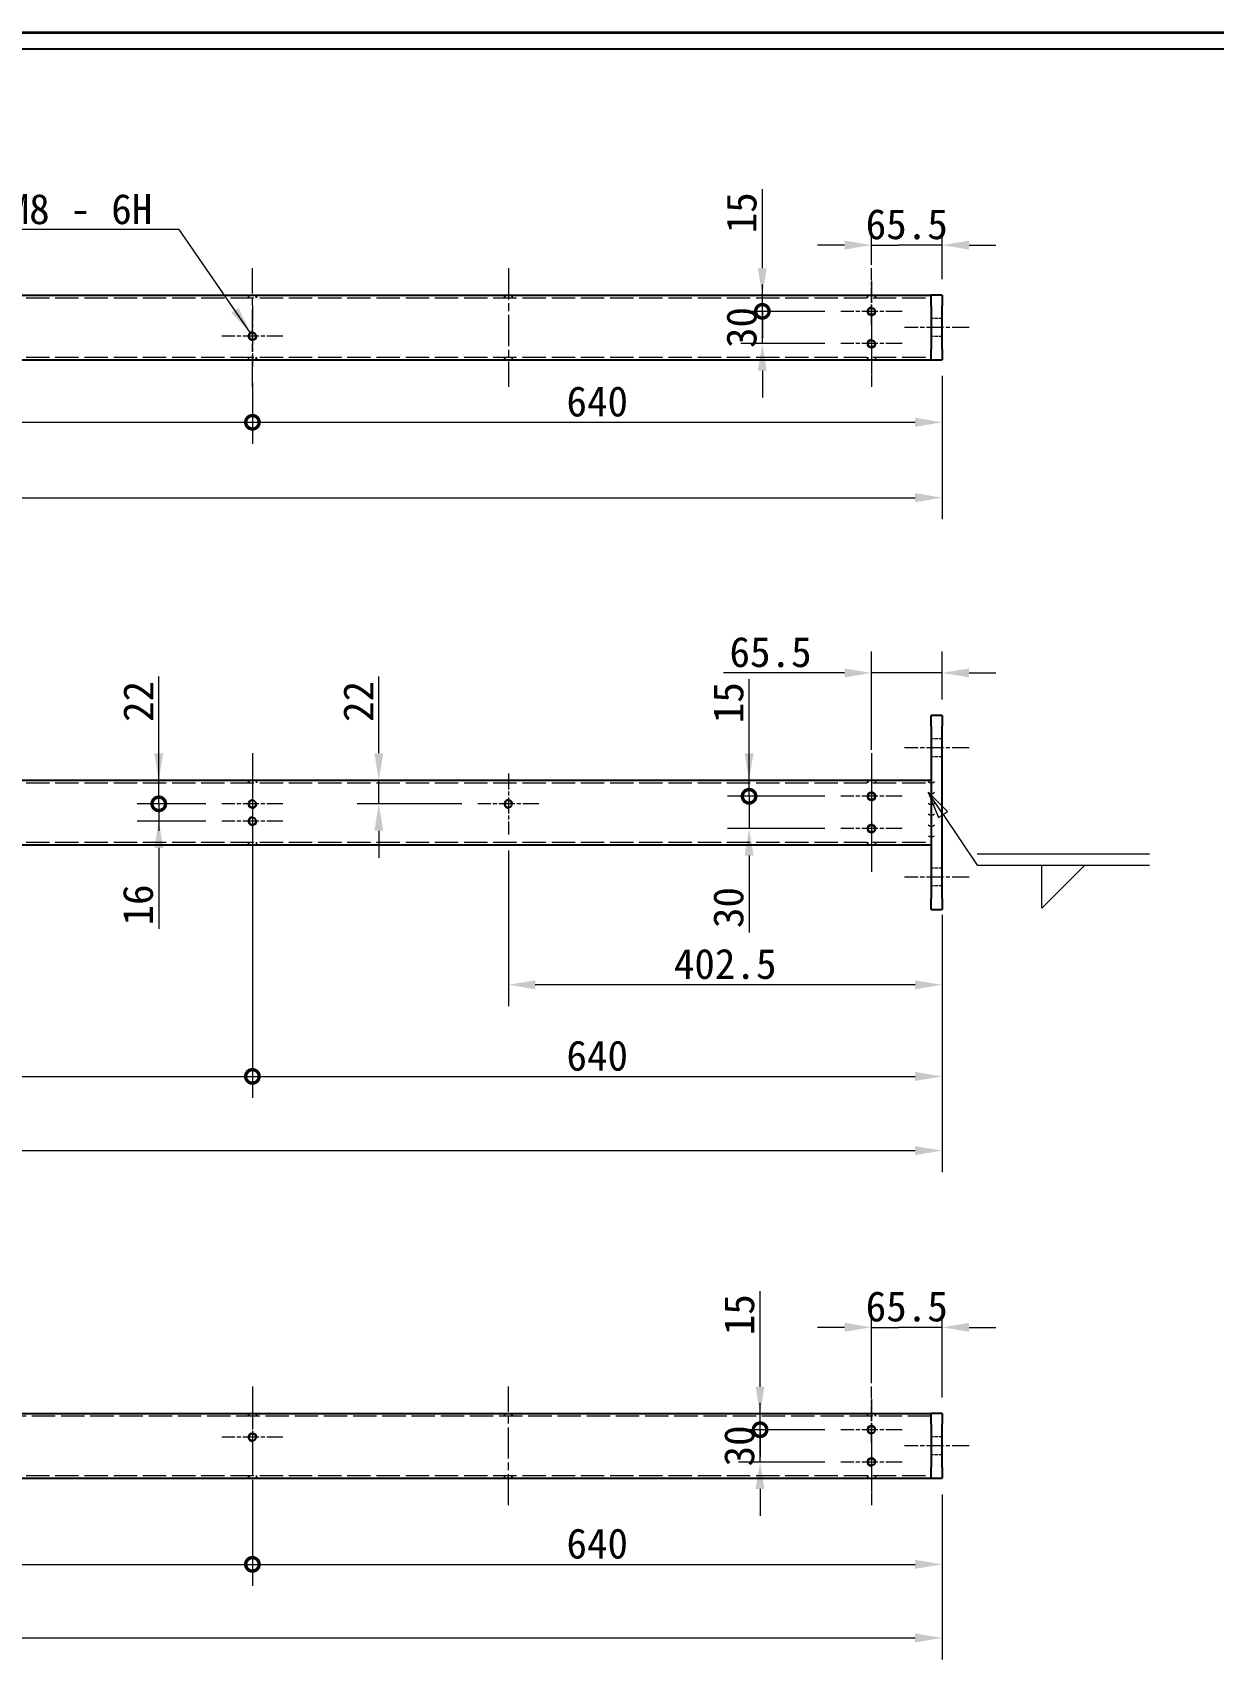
# Model space of a CAD drawing. Header units: millimetres. Extents: x 60 to 5987, y 55 to 2915.
# Drawn here: x 2030 to 3126, y 1404 to 2915 of the extents above; entities that cross this region are included whole.
import ezdxf

# ---------------------------------------------------------------- set-up
doc = ezdxf.new("R2010")
doc.units = ezdxf.units.MM
doc.header["$LTSCALE"] = 10
doc.linetypes.add('CHAIN', pattern=[0.3543, 0.2362, -0.0295, 0.0591, -0.0295])
doc.linetypes.add('DASHED', pattern=[0.2067, 0.1654, -0.0413])
for name, color, linetype, lineweight, true_color in [('中心标记 (ISO)', 1, 'CHAIN', 18, 0xff0000), ('中心线 (ISO)', 1, 'CHAIN', 18, 0xff0000), ('尺寸 (ISO)', 7, 'Continuous', 18, 0x008000), ('符号 (ISO)', 7, 'Continuous', 18, 0x008000), ('隐藏 (ISO)', 5, 'DASHED', 18, 0x0000ff)]:
    doc.layers.add(name, color=color, linetype=linetype, lineweight=lineweight, true_color=true_color)
for name, color, linetype, lineweight in [('可见 (ISO)', 7, 'Continuous', 25), ('可见窄的 (ISO)', 7, 'Continuous', 18), ('图框 (ISO)', 7, 'Continuous', 35)]:
    doc.layers.add(name, color=color, linetype=linetype, lineweight=lineweight)
doc.styles.add('文本样式74', font='SimSun.ttf')
doc.styles.add('最新国标', font='simfang.ttf')
doc.dimstyles.new('默认 (GB)', dxfattribs={"dimscale": 10, "dimtxt": 2.8, "dimasz": 2.5, "dimexe": 2, "dimexo": 1.5, "dimgap": 0.5, "dimtad": 1, "dimtoh": 1, "dimdsep": 46, "dimtxsty": '最新国标', "dimcen": 0.09, "dimdle": 10, "dimclrd": 256, "dimclre": 256, "dimclrt": 256, "dimaunit": 1, "dimadec": 3, "dimazin": 2, "dimtfac": 0.535714, "dimtdec": 3, "dimtmove": 0, "dimatfit": 3, "dimfxl": 0, "dimtolj": 1, "dimlwd": -1, "dimlwe": -1, "dimarcsym": 0})
doc.dimstyles.new('默认 (GB)$7', dxfattribs={"dimscale": 10, "dimtxt": 2.8, "dimasz": 2.5, "dimexe": 2, "dimexo": 1.5, "dimgap": 0.5, "dimtad": 1, "dimtoh": 1, "dimdsep": 46, "dimtxsty": '最新国标', "dimcen": 0.09, "dimdle": 10, "dimclrd": 256, "dimclre": 256, "dimclrt": 256, "dimaunit": 1, "dimadec": 3, "dimazin": 2, "dimtfac": 0.535714, "dimtdec": 3, "dimtmove": 0, "dimatfit": 3, "dimfxl": 0, "dimtolj": 1, "dimlwd": -1, "dimlwe": -1, "dimarcsym": 0})

# ---------------------------------------------------------------- blocks, each defined once
blk = doc.blocks.new('图框 最新国标')
at = {"layer": '图框 (ISO)'}
blk.add_line((6, 291.5), (414.5, 291.5), dxfattribs=at)
at = {"layer": '图框 (ISO)', "color": 7, "linetype": 'Continuous', "lineweight": 25}
blk.add_line((18, 290), (413, 290), dxfattribs=at)
blk.add_line((18, 290), (413, 290), dxfattribs=at)
at = {"layer": '图框 (ISO)', "style": '文本样式74'}
blk.add_attdef('零件代号_001', (44.43, 287.25), '', height=2.5, rotation=180, dxfattribs=at)
blk = doc.blocks.new('*D5')
at = {"layer": 'Defpoints', "color": 0, "transparency": 16777216}
for p in [(2808.6, 2717.6), (2808.6, 2684.4), (2874.1, 2671.1)]:
    blk.add_point(p, dxfattribs=at)
at = {"layer": '尺寸 (ISO)', "color": 116, "true_color": 0x00803f, "transparency": 16777216}
for p, q in [((2808.6, 2699.4), (2808.6, 2737.6)), ((2874.1, 2686.1), (2874.1, 2737.6)), ((2783.6, 2717.6), (2758.6, 2717.6)), ((2808.6, 2717.6), (2833.6, 2717.6)), ((2849.1, 2717.6), (2833.6, 2717.6)), ((2874.1, 2717.6), (2849.1, 2717.6)), ((2899.1, 2717.6), (2924.1, 2717.6))]:
    blk.add_line(p, q, dxfattribs=at)
for points in [[(2783.6, 2721.8), (2783.6, 2713.5), (2808.6, 2717.6)], [(2899.1, 2721.8), (2899.1, 2713.5), (2874.1, 2717.6)]]:
    blk.add_solid(points, dxfattribs=at)
at = {"layer": '尺寸 (ISO)', "transparency": 16777216, "insert": (2841.3, 2736.9), "char_height": 28, "attachment_point": 5, "style": '最新国标'}
blk.add_mtext('\\A1;65.5', dxfattribs=at)
blk = doc.blocks.new('_DotSmall')
at = {"color": 0, "linetype": 'ByBlock', "const_width": 0.5}
blk.add_lwpolyline([(-0.0625, 0, 1), (0.0625, 0, 1)], format="xyb", close=True, dxfattribs=at)
blk = doc.blocks.new('*D6')
at = {"layer": 'Defpoints', "color": 0, "transparency": 16777216}
for p in [(2234.1, 2604.8), (2874.1, 2611.1), (2874.1, 2553.1)]:
    blk.add_point(p, dxfattribs=at)
at = {"layer": '尺寸 (ISO)', "color": 116, "true_color": 0x00803f, "transparency": 16777216}
for p, q in [((2234.1, 2589.8), (2234.1, 2533.1)), ((2874.1, 2596.1), (2874.1, 2533.1)), ((2234.1, 2553.1), (2849.1, 2553.1))]:
    blk.add_line(p, q, dxfattribs=at)
blk.add_solid([(2849.1, 2557.3), (2849.1, 2548.9), (2874.1, 2553.1)], dxfattribs=at)
at = {"layer": '尺寸 (ISO)', "color": 116, "true_color": 0x00803f, "transparency": 16777216, "xscale": 25, "yscale": 25, "zscale": 25, "rotation": 180}
blk.add_blockref('_DotSmall', (2234.1, 2553.1), dxfattribs=at)
at = {"layer": '尺寸 (ISO)', "transparency": 16777216, "insert": (2554.1, 2572.3), "char_height": 28, "attachment_point": 5, "style": '最新国标'}
blk.add_mtext('\\A1;640', dxfattribs=at)
blk = doc.blocks.new('*D8')
at = {"layer": 'Defpoints', "color": 0, "transparency": 16777216}
for p in [(1229.1, 2604.8), (2234.1, 2604.8), (2234.1, 2553.1)]:
    blk.add_point(p, dxfattribs=at)
at = {"layer": '尺寸 (ISO)', "color": 116, "true_color": 0x00803f, "transparency": 16777216}
for p, q in [((1229.1, 2589.8), (1229.1, 2533.1)), ((2234.1, 2589.8), (2234.1, 2533.1)), ((1254.1, 2553.1), (2234.1, 2553.1))]:
    blk.add_line(p, q, dxfattribs=at)
blk.add_solid([(1254.1, 2557.3), (1254.1, 2548.9), (1229.1, 2553.1)], dxfattribs=at)
at = {"layer": '尺寸 (ISO)', "color": 116, "true_color": 0x00803f, "transparency": 16777216, "xscale": 25, "yscale": 25, "zscale": 25}
blk.add_blockref('_DotSmall', (2234.1, 2553.1), dxfattribs=at)
at = {"layer": '尺寸 (ISO)', "transparency": 16777216, "insert": (1731.6, 2572.3), "char_height": 28, "attachment_point": 5, "style": '最新国标'}
blk.add_mtext('\\A1;1005', dxfattribs=at)
blk = doc.blocks.new('*D10')
at = {"layer": 'Defpoints', "color": 0, "transparency": 16777216}
for p in [(774.1, 2600.3), (2874.1, 2611.1), (2874.1, 2483.1)]:
    blk.add_point(p, dxfattribs=at)
at = {"layer": '尺寸 (ISO)', "color": 116, "true_color": 0x00803f, "transparency": 16777216}
for p, q in [((774.1, 2585.3), (774.1, 2463.1)), ((2874.1, 2596.1), (2874.1, 2463.1)), ((774.1, 2483.1), (2849.1, 2483.1))]:
    blk.add_line(p, q, dxfattribs=at)
blk.add_solid([(2849.1, 2487.3), (2849.1, 2478.9), (2874.1, 2483.1)], dxfattribs=at)
at = {"layer": '尺寸 (ISO)', "color": 116, "true_color": 0x00803f, "transparency": 16777216, "xscale": 25, "yscale": 25, "zscale": 25, "rotation": 180}
blk.add_blockref('_DotSmall', (774.1, 2483.1), dxfattribs=at)
at = {"layer": '尺寸 (ISO)', "transparency": 16777216, "insert": (1824.1, 2502.3), "char_height": 28, "attachment_point": 5, "style": '最新国标'}
blk.add_mtext('\\A1;2100', dxfattribs=at)
blk = doc.blocks.new('*D14')
at = {"layer": 'Defpoints', "color": 0, "transparency": 16777216}
for p in [(2707.3, 2656.1), (2780.3, 2656.1), (2780.3, 2626.1)]:
    blk.add_point(p, dxfattribs=at)
at = {"layer": '尺寸 (ISO)', "color": 116, "true_color": 0x00803f, "transparency": 16777216}
for p, q in [((2707.3, 2656.1), (2707.3, 2681.1)), ((2765.3, 2656.1), (2687.3, 2656.1)), ((2707.3, 2626.1), (2707.3, 2656.1)), ((2765.3, 2626.1), (2687.3, 2626.1)), ((2707.3, 2601.1), (2707.3, 2576.1))]:
    blk.add_line(p, q, dxfattribs=at)
blk.add_solid([(2703.1, 2601.1), (2711.4, 2601.1), (2707.3, 2626.1)], dxfattribs=at)
at = {"layer": '尺寸 (ISO)', "color": 116, "true_color": 0x00803f, "transparency": 16777216, "xscale": 25, "yscale": 25, "zscale": 25, "rotation": 270}
blk.add_blockref('_DotSmall', (2707.3, 2656.1), dxfattribs=at)
at = {"layer": '尺寸 (ISO)', "transparency": 16777216, "insert": (2688.1, 2641.1), "char_height": 28, "attachment_point": 5, "rotation": 90, "style": '最新国标'}
blk.add_mtext('\\A1;30', dxfattribs=at)
blk = doc.blocks.new('*D15')
at = {"layer": 'Defpoints', "color": 0, "transparency": 16777216}
for p in [(2707.3, 2671.1), (2864.1, 2671.1), (2780.3, 2656.1)]:
    blk.add_point(p, dxfattribs=at)
at = {"layer": '尺寸 (ISO)', "color": 116, "true_color": 0x00803f, "transparency": 16777216}
for p, q in [((2707.3, 2696.1), (2707.3, 2769.5)), ((2707.3, 2656.1), (2707.3, 2671.1)), ((2765.3, 2656.1), (2687.3, 2656.1)), ((2707.3, 2656.1), (2707.3, 2631.1))]:
    blk.add_line(p, q, dxfattribs=at)
blk.add_solid([(2703.1, 2696.1), (2711.4, 2696.1), (2707.3, 2671.1)], dxfattribs=at)
at = {"layer": '尺寸 (ISO)', "color": 116, "true_color": 0x00803f, "transparency": 16777216, "xscale": 25, "yscale": 25, "zscale": 25, "rotation": 90}
blk.add_blockref('_DotSmall', (2707.3, 2656.1), dxfattribs=at)
at = {"layer": '尺寸 (ISO)', "transparency": 16777216, "insert": (2688.1, 2747.6), "char_height": 28, "attachment_point": 5, "rotation": 90, "style": '最新国标'}
blk.add_mtext('\\A1;15', dxfattribs=at)
blk = doc.blocks.new('*D16')
at = {"layer": 'Defpoints', "color": 0, "transparency": 16777216}
for p in [(2808.6, 2320.4), (2874.1, 2280.8), (2808.6, 2234.1)]:
    blk.add_point(p, dxfattribs=at)
at = {"layer": '尺寸 (ISO)', "color": 116, "true_color": 0x00803f, "transparency": 16777216}
for p, q in [((2808.6, 2249.1), (2808.6, 2340.4)), ((2874.1, 2295.8), (2874.1, 2340.4)), ((2783.6, 2320.4), (2671.2, 2320.4)), ((2874.1, 2320.4), (2808.6, 2320.4)), ((2899.1, 2320.4), (2924.1, 2320.4))]:
    blk.add_line(p, q, dxfattribs=at)
for points in [[(2783.6, 2324.5), (2783.6, 2316.2), (2808.6, 2320.4)], [(2899.1, 2324.5), (2899.1, 2316.2), (2874.1, 2320.4)]]:
    blk.add_solid(points, dxfattribs=at)
at = {"layer": '尺寸 (ISO)', "transparency": 16777216, "insert": (2714.9, 2339.6), "char_height": 28, "attachment_point": 5, "style": '最新国标'}
blk.add_mtext('\\A1;65.5', dxfattribs=at)
blk = doc.blocks.new('*D17')
at = {"layer": 'Defpoints', "color": 0, "transparency": 16777216}
for p in [(2471.6, 2170.4), (2874.1, 2110.8), (2471.6, 2030.8)]:
    blk.add_point(p, dxfattribs=at)
at = {"layer": '尺寸 (ISO)', "color": 116, "true_color": 0x00803f, "transparency": 16777216}
for p, q in [((2471.6, 2155.4), (2471.6, 2010.8)), ((2874.1, 2095.8), (2874.1, 2010.8)), ((2849.1, 2030.8), (2496.6, 2030.8))]:
    blk.add_line(p, q, dxfattribs=at)
for points in [[(2496.6, 2034.9), (2496.6, 2026.6), (2471.6, 2030.8)], [(2849.1, 2034.9), (2849.1, 2026.6), (2874.1, 2030.8)]]:
    blk.add_solid(points, dxfattribs=at)
at = {"layer": '尺寸 (ISO)', "transparency": 16777216, "insert": (2672.8, 2050), "char_height": 28, "attachment_point": 5, "style": '最新国标'}
blk.add_mtext('\\A1;402.5', dxfattribs=at)
blk = doc.blocks.new('*D18')
at = {"layer": 'Defpoints', "color": 0, "transparency": 16777216}
for p in [(2234.1, 2154.4), (2874.1, 2100.8), (2874.1, 1945.7)]:
    blk.add_point(p, dxfattribs=at)
at = {"layer": '尺寸 (ISO)', "color": 116, "true_color": 0x00803f, "transparency": 16777216}
for p, q in [((2234.1, 2139.4), (2234.1, 1925.7)), ((2874.1, 2085.8), (2874.1, 1925.7)), ((2234.1, 1945.7), (2849.1, 1945.7))]:
    blk.add_line(p, q, dxfattribs=at)
blk.add_solid([(2849.1, 1949.8), (2849.1, 1941.5), (2874.1, 1945.7)], dxfattribs=at)
at = {"layer": '尺寸 (ISO)', "color": 116, "true_color": 0x00803f, "transparency": 16777216, "xscale": 25, "yscale": 25, "zscale": 25, "rotation": 180}
blk.add_blockref('_DotSmall', (2234.1, 1945.7), dxfattribs=at)
at = {"layer": '尺寸 (ISO)', "transparency": 16777216, "insert": (2554.1, 1964.8), "char_height": 28, "attachment_point": 5, "style": '最新国标'}
blk.add_mtext('\\A1;640', dxfattribs=at)
blk = doc.blocks.new('*D19')
at = {"layer": 'Defpoints', "color": 0, "transparency": 16777216}
for p in [(1229.1, 2154.4), (2234.1, 2154.4), (2234.1, 1945.7)]:
    blk.add_point(p, dxfattribs=at)
at = {"layer": '尺寸 (ISO)', "color": 116, "true_color": 0x00803f, "transparency": 16777216}
for p, q in [((1229.1, 2139.4), (1229.1, 1925.7)), ((2234.1, 2139.4), (2234.1, 1925.7)), ((1254.1, 1945.7), (2234.1, 1945.7))]:
    blk.add_line(p, q, dxfattribs=at)
blk.add_solid([(1254.1, 1949.8), (1254.1, 1941.5), (1229.1, 1945.7)], dxfattribs=at)
at = {"layer": '尺寸 (ISO)', "color": 116, "true_color": 0x00803f, "transparency": 16777216, "xscale": 25, "yscale": 25, "zscale": 25}
blk.add_blockref('_DotSmall', (2234.1, 1945.7), dxfattribs=at)
at = {"layer": '尺寸 (ISO)', "transparency": 16777216, "insert": (1731.6, 1964.8), "char_height": 28, "attachment_point": 5, "style": '最新国标'}
blk.add_mtext('\\A1;1005', dxfattribs=at)
blk = doc.blocks.new('*D21')
at = {"layer": 'Defpoints', "color": 0, "transparency": 16777216}
for p in [(774.1, 2149.9), (2874.1, 2100.8), (2874.1, 1876.8)]:
    blk.add_point(p, dxfattribs=at)
at = {"layer": '尺寸 (ISO)', "color": 116, "true_color": 0x00803f, "transparency": 16777216}
for p, q in [((774.1, 2134.9), (774.1, 1856.8)), ((2874.1, 2085.8), (2874.1, 1856.8)), ((774.1, 1876.8), (2849.1, 1876.8))]:
    blk.add_line(p, q, dxfattribs=at)
blk.add_solid([(2849.1, 1880.9), (2849.1, 1872.6), (2874.1, 1876.8)], dxfattribs=at)
at = {"layer": '尺寸 (ISO)', "color": 116, "true_color": 0x00803f, "transparency": 16777216, "xscale": 25, "yscale": 25, "zscale": 25, "rotation": 180}
blk.add_blockref('_DotSmall', (774.1, 1876.8), dxfattribs=at)
at = {"layer": '尺寸 (ISO)', "transparency": 16777216, "insert": (1824.1, 1895.9), "char_height": 28, "attachment_point": 5, "style": '最新国标'}
blk.add_mtext('\\A1;2100', dxfattribs=at)
blk = doc.blocks.new('*D22')
at = {"layer": 'Defpoints', "color": 0, "transparency": 16777216}
for p in [(2695, 2205.8), (2780.3, 2205.8), (2780.3, 2175.8)]:
    blk.add_point(p, dxfattribs=at)
at = {"layer": '尺寸 (ISO)', "color": 116, "true_color": 0x00803f, "transparency": 16777216}
for p, q in [((2695, 2205.8), (2695, 2255.8)), ((2765.3, 2205.8), (2675, 2205.8)), ((2695, 2205.8), (2695, 2175.8)), ((2765.3, 2175.8), (2675, 2175.8)), ((2695, 2150.8), (2695, 2079.3))]:
    blk.add_line(p, q, dxfattribs=at)
blk.add_solid([(2690.9, 2150.8), (2699.2, 2150.8), (2695, 2175.8)], dxfattribs=at)
at = {"layer": '尺寸 (ISO)', "color": 116, "true_color": 0x00803f, "transparency": 16777216, "xscale": 25, "yscale": 25, "zscale": 25, "rotation": 270}
blk.add_blockref('_DotSmall', (2695, 2205.8), dxfattribs=at)
at = {"layer": '尺寸 (ISO)', "transparency": 16777216, "insert": (2675.9, 2102.5), "char_height": 28, "attachment_point": 5, "rotation": 90, "style": '最新国标'}
blk.add_mtext('\\A1;30', dxfattribs=at)
blk = doc.blocks.new('*D23')
at = {"layer": 'Defpoints', "color": 0, "transparency": 16777216}
for p in [(2695, 2220.8), (2864.1, 2220.8), (2780.3, 2205.8)]:
    blk.add_point(p, dxfattribs=at)
at = {"layer": '尺寸 (ISO)', "color": 116, "true_color": 0x00803f, "transparency": 16777216}
for p, q in [((2695, 2245.8), (2695, 2314.5)), ((2695, 2205.8), (2695, 2220.8)), ((2765.3, 2205.8), (2675, 2205.8)), ((2695, 2205.8), (2695, 2180.8))]:
    blk.add_line(p, q, dxfattribs=at)
blk.add_solid([(2690.9, 2245.8), (2699.2, 2245.8), (2695, 2220.8)], dxfattribs=at)
at = {"layer": '尺寸 (ISO)', "color": 116, "true_color": 0x00803f, "transparency": 16777216, "xscale": 25, "yscale": 25, "zscale": 25, "rotation": 90}
blk.add_blockref('_DotSmall', (2695, 2205.8), dxfattribs=at)
at = {"layer": '尺寸 (ISO)', "transparency": 16777216, "insert": (2675.9, 2292.7), "char_height": 28, "attachment_point": 5, "rotation": 90, "style": '最新国标'}
blk.add_mtext('\\A1;15', dxfattribs=at)
blk = doc.blocks.new('*D24')
at = {"layer": 'Defpoints', "color": 0, "transparency": 16777216}
for p in [(2378.4, 2220.8), (2351.4, 2198.8), (2443.3, 2198.8)]:
    blk.add_point(p, dxfattribs=at)
at = {"layer": '尺寸 (ISO)', "color": 116, "true_color": 0x00803f, "transparency": 16777216}
for p, q in [((2351.4, 2245.8), (2351.4, 2317.1)), ((2351.4, 2198.8), (2351.4, 2220.8)), ((2428.3, 2198.8), (2331.4, 2198.8)), ((2351.4, 2173.8), (2351.4, 2148.8))]:
    blk.add_line(p, q, dxfattribs=at)
for points in [[(2347.2, 2245.8), (2355.5, 2245.8), (2351.4, 2220.8)], [(2347.2, 2173.8), (2355.5, 2173.8), (2351.4, 2198.8)]]:
    blk.add_solid(points, dxfattribs=at)
at = {"layer": '尺寸 (ISO)', "transparency": 16777216, "insert": (2332.4, 2293.9), "char_height": 28, "attachment_point": 5, "rotation": 90, "style": '最新国标'}
blk.add_mtext('\\A1;22', dxfattribs=at)
blk = doc.blocks.new('*D25')
at = {"layer": 'Defpoints', "color": 0, "transparency": 16777216}
for p in [(2147.2, 2198.8), (2205.8, 2198.8), (2205.8, 2182.8)]:
    blk.add_point(p, dxfattribs=at)
at = {"layer": '尺寸 (ISO)', "color": 116, "true_color": 0x00803f, "transparency": 16777216}
for p, q in [((2147.2, 2198.8), (2147.2, 2248.8)), ((2190.8, 2198.8), (2127.2, 2198.8)), ((2147.2, 2198.8), (2147.2, 2182.8)), ((2190.8, 2182.8), (2127.2, 2182.8)), ((2147.2, 2157.8), (2147.2, 2082.8))]:
    blk.add_line(p, q, dxfattribs=at)
blk.add_solid([(2143, 2157.8), (2151.4, 2157.8), (2147.2, 2182.8)], dxfattribs=at)
at = {"layer": '尺寸 (ISO)', "color": 116, "true_color": 0x00803f, "transparency": 16777216, "xscale": 25, "yscale": 25, "zscale": 25, "rotation": 270}
blk.add_blockref('_DotSmall', (2147.2, 2198.8), dxfattribs=at)
at = {"layer": '尺寸 (ISO)', "transparency": 16777216, "insert": (2128, 2104.9), "char_height": 28, "attachment_point": 5, "rotation": 90, "style": '最新国标'}
blk.add_mtext('\\A1;16', dxfattribs=at)
blk = doc.blocks.new('*D26')
at = {"layer": 'Defpoints', "color": 0, "transparency": 16777216}
for p in [(2147.2, 2220.8), (2864.1, 2220.8), (2205.8, 2198.8)]:
    blk.add_point(p, dxfattribs=at)
at = {"layer": '尺寸 (ISO)', "color": 116, "true_color": 0x00803f, "transparency": 16777216}
for p, q in [((2147.2, 2245.8), (2147.2, 2317.1)), ((2147.2, 2198.8), (2147.2, 2220.8)), ((2190.8, 2198.8), (2127.2, 2198.8)), ((2147.2, 2198.8), (2147.2, 2173.8))]:
    blk.add_line(p, q, dxfattribs=at)
blk.add_solid([(2143, 2245.8), (2151.4, 2245.8), (2147.2, 2220.8)], dxfattribs=at)
at = {"layer": '尺寸 (ISO)', "color": 116, "true_color": 0x00803f, "transparency": 16777216, "xscale": 25, "yscale": 25, "zscale": 25, "rotation": 90}
blk.add_blockref('_DotSmall', (2147.2, 2198.8), dxfattribs=at)
at = {"layer": '尺寸 (ISO)', "transparency": 16777216, "insert": (2128.2, 2293.9), "char_height": 28, "attachment_point": 5, "rotation": 90, "style": '最新国标'}
blk.add_mtext('\\A1;22', dxfattribs=at)
blk = doc.blocks.new('*D29')
at = {"layer": 'Defpoints', "color": 0, "transparency": 16777216}
for p in [(2808.6, 1712.7), (2808.6, 1646), (2874.1, 1632.6)]:
    blk.add_point(p, dxfattribs=at)
at = {"layer": '尺寸 (ISO)', "color": 116, "true_color": 0x00803f, "transparency": 16777216}
for p, q in [((2808.6, 1661), (2808.6, 1732.7)), ((2874.1, 1647.6), (2874.1, 1732.7)), ((2783.6, 1712.7), (2758.6, 1712.7)), ((2808.6, 1712.7), (2833.6, 1712.7)), ((2849.1, 1712.7), (2833.6, 1712.7)), ((2874.1, 1712.7), (2849.1, 1712.7)), ((2899.1, 1712.7), (2924.1, 1712.7))]:
    blk.add_line(p, q, dxfattribs=at)
for points in [[(2783.6, 1716.9), (2783.6, 1708.6), (2808.6, 1712.7)], [(2899.1, 1716.9), (2899.1, 1708.6), (2874.1, 1712.7)]]:
    blk.add_solid(points, dxfattribs=at)
at = {"layer": '尺寸 (ISO)', "transparency": 16777216, "insert": (2841.3, 1732), "char_height": 28, "attachment_point": 5, "style": '最新国标'}
blk.add_mtext('\\A1;65.5', dxfattribs=at)
blk = doc.blocks.new('*D30')
at = {"layer": 'Defpoints', "color": 0, "transparency": 16777216}
for p in [(1229.1, 1582.3), (2234.1, 1582.3), (2234.1, 1492.6)]:
    blk.add_point(p, dxfattribs=at)
at = {"layer": '尺寸 (ISO)', "color": 116, "true_color": 0x00803f, "transparency": 16777216}
for p, q in [((1229.1, 1567.3), (1229.1, 1472.6)), ((2234.1, 1567.3), (2234.1, 1472.6)), ((1254.1, 1492.6), (2234.1, 1492.6))]:
    blk.add_line(p, q, dxfattribs=at)
blk.add_solid([(1254.1, 1496.8), (1254.1, 1488.5), (1229.1, 1492.6)], dxfattribs=at)
at = {"layer": '尺寸 (ISO)', "color": 116, "true_color": 0x00803f, "transparency": 16777216, "xscale": 25, "yscale": 25, "zscale": 25}
blk.add_blockref('_DotSmall', (2234.1, 1492.6), dxfattribs=at)
at = {"layer": '尺寸 (ISO)', "transparency": 16777216, "insert": (1731.6, 1511.8), "char_height": 28, "attachment_point": 5, "style": '最新国标'}
blk.add_mtext('\\A1;1005', dxfattribs=at)
blk = doc.blocks.new('*D31')
at = {"layer": 'Defpoints', "color": 0, "transparency": 16777216}
for p in [(2234.1, 1582.3), (2874.1, 1572.6), (2874.1, 1492.6)]:
    blk.add_point(p, dxfattribs=at)
at = {"layer": '尺寸 (ISO)', "color": 116, "true_color": 0x00803f, "transparency": 16777216}
for p, q in [((2234.1, 1567.3), (2234.1, 1472.6)), ((2874.1, 1557.6), (2874.1, 1472.6)), ((2234.1, 1492.6), (2849.1, 1492.6))]:
    blk.add_line(p, q, dxfattribs=at)
blk.add_solid([(2849.1, 1496.8), (2849.1, 1488.5), (2874.1, 1492.6)], dxfattribs=at)
at = {"layer": '尺寸 (ISO)', "color": 116, "true_color": 0x00803f, "transparency": 16777216, "xscale": 25, "yscale": 25, "zscale": 25, "rotation": 180}
blk.add_blockref('_DotSmall', (2234.1, 1492.6), dxfattribs=at)
at = {"layer": '尺寸 (ISO)', "transparency": 16777216, "insert": (2554.1, 1511.8), "char_height": 28, "attachment_point": 5, "style": '最新国标'}
blk.add_mtext('\\A1;640', dxfattribs=at)
blk = doc.blocks.new('*D33')
at = {"layer": 'Defpoints', "color": 0, "transparency": 16777216}
for p in [(2874.1, 1572.6), (774.1, 1561.8), (2874.1, 1424.3)]:
    blk.add_point(p, dxfattribs=at)
at = {"layer": '尺寸 (ISO)', "color": 116, "true_color": 0x00803f, "transparency": 16777216}
for p, q in [((2874.1, 1557.6), (2874.1, 1404.3)), ((774.1, 1546.8), (774.1, 1404.3)), ((774.1, 1424.3), (2849.1, 1424.3))]:
    blk.add_line(p, q, dxfattribs=at)
blk.add_solid([(2849.1, 1428.5), (2849.1, 1420.1), (2874.1, 1424.3)], dxfattribs=at)
at = {"layer": '尺寸 (ISO)', "color": 116, "true_color": 0x00803f, "transparency": 16777216, "xscale": 25, "yscale": 25, "zscale": 25, "rotation": 180}
blk.add_blockref('_DotSmall', (774.1, 1424.3), dxfattribs=at)
at = {"layer": '尺寸 (ISO)', "transparency": 16777216, "insert": (1824.1, 1443.5), "char_height": 28, "attachment_point": 5, "style": '最新国标'}
blk.add_mtext('\\A1;2100', dxfattribs=at)
blk = doc.blocks.new('*D37')
at = {"layer": 'Defpoints', "color": 0, "transparency": 16777216}
for p in [(2705.2, 1617.6), (2780.3, 1617.6), (2780.3, 1587.6)]:
    blk.add_point(p, dxfattribs=at)
at = {"layer": '尺寸 (ISO)', "color": 116, "true_color": 0x00803f, "transparency": 16777216}
for p, q in [((2705.2, 1617.6), (2705.2, 1642.6)), ((2765.3, 1617.6), (2685.2, 1617.6)), ((2705.2, 1587.6), (2705.2, 1617.6)), ((2765.3, 1587.6), (2685.2, 1587.6)), ((2705.2, 1562.6), (2705.2, 1537.6))]:
    blk.add_line(p, q, dxfattribs=at)
blk.add_solid([(2701, 1562.6), (2709.3, 1562.6), (2705.2, 1587.6)], dxfattribs=at)
at = {"layer": '尺寸 (ISO)', "color": 116, "true_color": 0x00803f, "transparency": 16777216, "xscale": 25, "yscale": 25, "zscale": 25, "rotation": 270}
blk.add_blockref('_DotSmall', (2705.2, 1617.6), dxfattribs=at)
at = {"layer": '尺寸 (ISO)', "transparency": 16777216, "insert": (2686, 1602.6), "char_height": 28, "attachment_point": 5, "rotation": 90, "style": '最新国标'}
blk.add_mtext('\\A1;30', dxfattribs=at)
blk = doc.blocks.new('*D38')
at = {"layer": 'Defpoints', "color": 0, "transparency": 16777216}
for p in [(2705.2, 1632.6), (2864.1, 1632.6), (2780.3, 1617.6)]:
    blk.add_point(p, dxfattribs=at)
at = {"layer": '尺寸 (ISO)', "color": 116, "true_color": 0x00803f, "transparency": 16777216}
for p, q in [((2705.2, 1657.6), (2705.2, 1746.3)), ((2705.2, 1617.6), (2705.2, 1632.6)), ((2765.3, 1617.6), (2685.2, 1617.6)), ((2705.2, 1617.6), (2705.2, 1592.6))]:
    blk.add_line(p, q, dxfattribs=at)
blk.add_solid([(2701, 1657.6), (2709.3, 1657.6), (2705.2, 1632.6)], dxfattribs=at)
at = {"layer": '尺寸 (ISO)', "color": 116, "true_color": 0x00803f, "transparency": 16777216, "xscale": 25, "yscale": 25, "zscale": 25, "rotation": 90}
blk.add_blockref('_DotSmall', (2705.2, 1617.6), dxfattribs=at)
at = {"layer": '尺寸 (ISO)', "transparency": 16777216, "insert": (2686, 1724.4), "char_height": 28, "attachment_point": 5, "rotation": 90, "style": '最新国标'}
blk.add_mtext('\\A1;15', dxfattribs=at)
blk = doc.blocks.new('Caterpillar7')
at = {"layer": '符号 (ISO)'}
for centre in [(286.41, 222.29), (286.41, 221.29), (286.41, 220.28), (286.41, 219.28), (286.41, 218.27), (286.41, 217.26)]:
    blk.add_arc(centre, 0.45, 228.1897, 311.8103, dxfattribs=at)
blk = doc.blocks.new('焊接符号标识符2')
at = {"layer": '符号 (ISO)'}
for p, q in [((287.5, 218.88), (286.11, 220.95)), ((287.92, 219.16), (286.11, 220.95)), ((286.11, 220.95), (287.09, 218.6)), ((287.09, 218.6), (287.92, 219.16)), ((287.5, 218.88), (290.66, 214.18)), ((290.66, 214.18), (306.66, 214.18)), ((296.66, 214.18), (300.66, 214.18)), ((300.66, 214.18), (296.66, 210.18)), ((296.66, 210.18), (296.66, 214.18))]:
    blk.add_line(p, q, dxfattribs=at)
at = {"layer": '符号 (ISO)', "linetype": 'DASHED', "ltscale": 12.901145}
blk.add_line((290.66, 215.23), (306.66, 215.23), dxfattribs=at)
at = {"layer": '符号 (ISO)', "flags": 128}
blk.add_lwpolyline([(287.92, 219.16), (286.11, 220.95), (287.09, 218.6), (287.92, 219.16)], dxfattribs=at)
at = {"layer": '符号 (ISO)'}
blk.add_solid([(287.92, 219.16), (286.11, 220.95), (287.09, 218.6), (287.92, 219.16)], dxfattribs=at)

msp = doc.modelspace()

# ---------------------------------------------------------------- linework, layer by layer
at = {"layer": '中心标记 (ISO)', "ltscale": 6.294557}
for p, q in [((2808.599, 2684.425), (2808.599, 2627.778)), ((2234.099, 2661.425), (2234.099, 2604.778)), ((2836.923, 2656.101), (2780.276, 2656.101)), ((2808.599, 2654.425), (2808.599, 2597.778)), ((2262.423, 2633.101), (2205.776, 2633.101)), ((2836.923, 2626.101), (2780.276, 2626.101)), ((2234.099, 2227.096), (2234.099, 2170.449)), ((2471.599, 2227.096), (2471.599, 2170.449)), ((2808.599, 2234.096), (2808.599, 2177.449)), ((2234.099, 2211.096), (2234.099, 2154.449)), ((2836.923, 2205.772), (2780.276, 2205.772)), ((2262.423, 2198.772), (2205.776, 2198.772)), ((2499.923, 2198.772), (2443.276, 2198.772)), ((2808.599, 2204.096), (2808.599, 2147.449)), ((2262.423, 2182.772), (2205.776, 2182.772)), ((2836.923, 2175.772), (2780.276, 2175.772)), ((2234.099, 1638.966), (2234.099, 1582.319)), ((2808.599, 1645.966), (2808.599, 1589.319)), ((2836.923, 1617.642), (2780.276, 1617.642)), ((2262.423, 1610.642), (2205.776, 1610.642)), ((2808.599, 1615.966), (2808.599, 1559.319)), ((2836.923, 1587.642), (2780.276, 1587.642))]:
    msp.add_line(p, q, dxfattribs=at)
at = {"layer": '中心线 (ISO)', "ltscale": 12.223182}
for p, q in [((2234.099, 2586.101), (2234.099, 2696.101)), ((2471.599, 2696.101), (2471.599, 2586.101)), ((2234.099, 2245.772), (2234.099, 2135.772)), ((2808.599, 2245.772), (2808.599, 2135.772)), ((2234.099, 1657.642), (2234.099, 1547.642)), ((2471.599, 1547.642), (2471.599, 1657.642))]:
    msp.add_line(p, q, dxfattribs=at)
at = {"layer": '中心线 (ISO)', "ltscale": 5.833739}
for p, q in [((2808.599, 2643.601), (2808.599, 2696.101)), ((2808.599, 2638.601), (2808.599, 2586.101)), ((2808.599, 1605.142), (2808.599, 1657.642)), ((2808.599, 1600.142), (2808.599, 1547.642))]:
    msp.add_line(p, q, dxfattribs=at)
at = {"layer": '中心线 (ISO)', "ltscale": 6.667144}
for p, q in [((2899.099, 2641.101), (2839.099, 2641.101)), ((2899.099, 2250.772), (2839.099, 2250.772)), ((2899.099, 2130.772), (2839.099, 2130.772)), ((2899.099, 1602.642), (2839.099, 1602.642))]:
    msp.add_line(p, q, dxfattribs=at)
at = {"layer": '可见 (ISO)'}
for p, q in [((669.099, 2671.101), (2864.099, 2671.101)), ((2864.099, 2661.101), (2864.099, 2671.101)), ((2874.099, 2671.101), (2864.099, 2671.101)), ((2864.099, 2661.101), (2864.099, 2621.101)), ((2874.099, 2671.101), (2874.099, 2661.101)), ((2874.099, 2621.101), (2874.099, 2661.101)), ((2864.099, 2611.101), (2864.099, 2621.101)), ((2874.099, 2621.101), (2874.099, 2611.101)), ((669.099, 2611.101), (2864.099, 2611.101)), ((2864.099, 2611.101), (2874.099, 2611.101)), ((2864.099, 2270.772), (2864.099, 2280.772)), ((2874.099, 2280.772), (2864.099, 2280.772)), ((2864.099, 2270.772), (2864.099, 2110.772)), ((2874.099, 2280.772), (2874.099, 2270.772)), ((2874.099, 2110.772), (2874.099, 2270.772)), ((669.099, 2220.772), (2864.099, 2220.772)), ((2864.099, 2214.522), (2864.099, 2167.022)), ((669.099, 2160.772), (2864.099, 2160.772)), ((2864.099, 2100.772), (2864.099, 2110.772)), ((2864.099, 2100.772), (2874.099, 2100.772)), ((2874.099, 2110.772), (2874.099, 2100.772)), ((669.099, 1632.642), (2864.099, 1632.642)), ((2864.099, 1622.642), (2864.099, 1632.642)), ((2874.099, 1632.642), (2864.099, 1632.642)), ((2874.099, 1632.642), (2874.099, 1622.642)), ((2864.099, 1622.642), (2864.099, 1582.642)), ((2874.099, 1582.642), (2874.099, 1622.642)), ((669.099, 1572.642), (2864.099, 1572.642)), ((2864.099, 1572.642), (2864.099, 1582.642)), ((2864.099, 1572.642), (2874.099, 1572.642)), ((2874.099, 1582.642), (2874.099, 1572.642))]:
    msp.add_line(p, q, dxfattribs=at)
for centre in [(2808.599, 2656.101), (2234.099, 2633.101), (2808.599, 2626.101), (2808.599, 2205.772), (2234.099, 2198.772), (2471.599, 2198.772), (2234.099, 2182.772), (2808.599, 2175.772), (2808.599, 1617.642), (2234.099, 1610.642), (2808.599, 1587.642)]:
    msp.add_circle(centre, 3.324, dxfattribs=at)
at = {"layer": '可见窄的 (ISO)'}
for centre, start, end in [((2808.599, 2656.101), 80, 350), ((2234.099, 2633.101), 80, 350), ((2808.599, 2626.101), 80, 350), ((2808.599, 2205.772), 80, 350), ((2234.099, 2198.772), 80, 350), ((2471.599, 2198.772), 10, 280), ((2234.099, 2182.772), 80, 350), ((2808.599, 2175.772), 80, 350), ((2808.599, 1617.642), 10, 280), ((2234.099, 1610.642), 10, 280), ((2808.599, 1587.642), 10, 280)]:
    msp.add_arc(centre, 4, start, end, dxfattribs=at)
at = {"layer": '隐藏 (ISO)', "ltscale": 13.110191}
for p, q in [((669.099, 2668.601), (2864.099, 2668.601)), ((669.099, 2613.601), (2864.099, 2613.601)), ((669.099, 2218.272), (2864.099, 2218.272)), ((669.099, 2163.272), (2864.099, 2163.272)), ((2864.099, 1630.142), (669.099, 1630.142)), ((669.099, 1575.142), (2864.099, 1575.142))]:
    msp.add_line(p, q, dxfattribs=at)
at = {"layer": '隐藏 (ISO)', "ltscale": 0.476074}
for p, q in [((2230.099, 2671.101), (2230.099, 2668.601)), ((2230.776, 2668.601), (2230.776, 2671.101)), ((2237.423, 2668.601), (2237.423, 2671.101)), ((2238.099, 2668.601), (2238.099, 2671.101)), ((2467.599, 2671.101), (2467.599, 2668.601)), ((2468.276, 2671.101), (2468.276, 2668.601)), ((2474.923, 2671.101), (2474.923, 2668.601)), ((2475.599, 2668.601), (2475.599, 2671.101)), ((2804.599, 2671.101), (2804.599, 2668.601)), ((2805.276, 2668.601), (2805.276, 2671.101)), ((2811.923, 2668.601), (2811.923, 2671.101)), ((2812.599, 2668.601), (2812.599, 2671.101)), ((2230.099, 2613.601), (2230.099, 2611.101)), ((2230.776, 2611.101), (2230.776, 2613.601)), ((2237.423, 2611.101), (2237.423, 2613.601)), ((2238.099, 2611.101), (2238.099, 2613.601)), ((2467.599, 2613.601), (2467.599, 2611.101)), ((2468.276, 2613.601), (2468.276, 2611.101)), ((2474.923, 2613.601), (2474.923, 2611.101)), ((2475.599, 2611.101), (2475.599, 2613.601)), ((2804.599, 2613.601), (2804.599, 2611.101)), ((2805.276, 2613.601), (2805.276, 2611.101)), ((2811.923, 2613.601), (2811.923, 2611.101)), ((2812.599, 2611.101), (2812.599, 2613.601)), ((2230.099, 2220.772), (2230.099, 2218.272)), ((2230.776, 2220.772), (2230.776, 2218.272)), ((2237.423, 2220.772), (2237.423, 2218.272)), ((2238.099, 2218.272), (2238.099, 2220.772)), ((2804.599, 2220.772), (2804.599, 2218.272)), ((2805.276, 2220.772), (2805.276, 2218.272)), ((2811.923, 2220.772), (2811.923, 2218.272)), ((2812.599, 2218.272), (2812.599, 2220.772)), ((2230.099, 2163.272), (2230.099, 2160.772)), ((2230.776, 2163.272), (2230.776, 2160.772)), ((2237.423, 2163.272), (2237.423, 2160.772)), ((2238.099, 2160.772), (2238.099, 2163.272)), ((2804.599, 2163.272), (2804.599, 2160.772)), ((2805.276, 2163.272), (2805.276, 2160.772)), ((2811.923, 2163.272), (2811.923, 2160.772)), ((2812.599, 2160.772), (2812.599, 2163.272)), ((2230.099, 1632.642), (2230.099, 1630.142)), ((2230.776, 1632.642), (2230.776, 1630.142)), ((2237.423, 1632.642), (2237.423, 1630.142)), ((2238.099, 1630.142), (2238.099, 1632.642)), ((2467.599, 1632.642), (2467.599, 1630.142)), ((2468.276, 1630.142), (2468.276, 1632.642)), ((2474.923, 1630.142), (2474.923, 1632.642)), ((2475.599, 1630.142), (2475.599, 1632.642)), ((2804.599, 1632.642), (2804.599, 1630.142)), ((2805.276, 1630.142), (2805.276, 1632.642)), ((2811.923, 1630.142), (2811.923, 1632.642)), ((2812.599, 1630.142), (2812.599, 1632.642)), ((2230.099, 1575.142), (2230.099, 1572.642)), ((2230.776, 1575.142), (2230.776, 1572.642)), ((2237.423, 1575.142), (2237.423, 1572.642)), ((2238.099, 1572.642), (2238.099, 1575.142)), ((2467.599, 1575.142), (2467.599, 1572.642)), ((2468.276, 1572.642), (2468.276, 1575.142)), ((2474.923, 1572.642), (2474.923, 1575.142)), ((2475.599, 1572.642), (2475.599, 1575.142)), ((2804.599, 1575.142), (2804.599, 1572.642)), ((2805.276, 1575.142), (2805.276, 1572.642)), ((2811.923, 1575.142), (2811.923, 1572.642)), ((2812.599, 1572.642), (2812.599, 1575.142))]:
    msp.add_line(p, q, dxfattribs=at)
at = {"layer": '隐藏 (ISO)', "ltscale": 1.904597}
for p, q in [((2874.099, 2649.351), (2864.099, 2649.351)), ((2874.099, 2632.851), (2864.099, 2632.851)), ((2874.099, 2259.022), (2864.099, 2259.022)), ((2874.099, 2242.522), (2864.099, 2242.522)), ((2874.099, 2139.022), (2864.099, 2139.022)), ((2874.099, 2122.522), (2864.099, 2122.522)), ((2874.099, 1610.892), (2864.099, 1610.892)), ((2874.099, 1594.392), (2864.099, 1594.392))]:
    msp.add_line(p, q, dxfattribs=at)
at = {"layer": '隐藏 (ISO)', "ltscale": 0.93071}
for centre in [(2808.599, 2205.772), (2808.599, 2175.772)]:
    msp.add_arc(centre, 4, 10, 80, dxfattribs=at)

# ---------------------------------------------------------------- block references
at = {"xscale": 10, "yscale": 10, "zscale": 10}
msp.add_blockref('图框 最新国标', (0, 0), dxfattribs=at)
at = {"layer": '符号 (ISO)', "xscale": 10, "yscale": 10, "zscale": 10}
for name in ['Caterpillar7', '焊接符号标识符2']:
    msp.add_blockref(name, (0, 0), dxfattribs=at)

# ---------------------------------------------------------------- texts
at = {"layer": '符号 (ISO)', "insert": (2141.194, 2736.671), "char_height": 28, "width": 190.5179, "attachment_point": 9, "line_spacing_factor": 0.49, "style": '最新国标'}
msp.add_mtext('8-M8 - 6H', dxfattribs=at)

# ---------------------------------------------------------------- dimensions: what is measured, and where the dimension line sits
at = {"layer": '尺寸 (ISO)', "color": 116, "true_color": 0x00803f}
for base, p1, p2, angle, override, picture, middle in [((2707.278, 2671.101), (2780.276, 2656.101), (2864.099, 2671.101), 90, {"dimgap": 0.5, "dimtoh": 0, "dimdec": 2, "dimblk1": 'DotSmall', "dimsah": 1, "dimdle": 0, "dimse2": 1, "dimtol": 0, "dimlim": 0, "dimtp": 0, "dimtm": 0, "dimtdec": 3, "dimtofl": 1, "dimatfit": 1}, '*D15', (2707.278, 2747.601)), ((2707.278, 2656.101), (2780.276, 2626.101), (2780.276, 2656.101), 90, {"dimgap": 0.5, "dimtoh": 0, "dimdec": 2, "dimblk2": 'DotSmall', "dimsah": 1, "dimdle": 0, "dimtol": 0, "dimlim": 0, "dimtp": 0, "dimtm": 0, "dimtdec": 3, "dimtofl": 1, "dimatfit": 1}, '*D14', (2707.278, 2641.101)), ((2874.099, 2483.101), (774.099, 2600.278), (2874.099, 2611.101), 180, {"dimgap": 0.5, "dimtoh": 0, "dimdec": 2, "dimblk1": 'DotSmall', "dimsah": 1, "dimdle": 0, "dimtol": 0, "dimlim": 0, "dimtp": 0, "dimtm": 0, "dimtdec": 3, "dimtofl": 0, "dimatfit": 1}, '*D10', (1824.099, 2483.101)), ((2234.099, 2553.101), (1229.099, 2604.778), (2234.099, 2604.778), 180, {"dimgap": 0.5, "dimtoh": 0, "dimdec": 2, "dimblk2": 'DotSmall', "dimsah": 1, "dimdle": 0, "dimtol": 0, "dimlim": 0, "dimtp": 0, "dimtm": 0, "dimtdec": 3, "dimtofl": 0, "dimatfit": 1}, '*D8', (1731.599, 2553.101)), ((2874.099, 2553.101), (2234.099, 2604.778), (2874.099, 2611.101), 180, {"dimgap": 0.5, "dimtoh": 0, "dimdec": 2, "dimblk1": 'DotSmall', "dimsah": 1, "dimdle": 0, "dimtol": 0, "dimlim": 0, "dimtp": 0, "dimtm": 0, "dimtdec": 3, "dimtofl": 0, "dimatfit": 1}, '*D6', (2554.099, 2553.101)), ((2808.599, 2320.369), (2874.099, 2280.772), (2808.599, 2234.096), 180, {"dimgap": 0.5, "dimtoh": 0, "dimdec": 2, "dimtol": 0, "dimlim": 0, "dimtp": 0, "dimtm": 0, "dimtdec": 3, "dimtofl": 1, "dimatfit": 1}, '*D16', (2714.879, 2320.369)), ((2147.204, 2220.772), (2205.776, 2198.772), (2864.099, 2220.772), 90, {"dimgap": 0.5, "dimtoh": 0, "dimdec": 2, "dimblk1": 'DotSmall', "dimsah": 1, "dimdle": 0, "dimse2": 1, "dimtol": 0, "dimlim": 0, "dimtp": 0, "dimtm": 0, "dimtdec": 3, "dimtofl": 1, "dimatfit": 1}, '*D26', (2147.204, 2293.932)), ((2351.356, 2198.772), (2378.377, 2220.772), (2443.276, 2198.772), 270, {"dimgap": 0.5, "dimtoh": 0, "dimdec": 2, "dimse1": 1, "dimtol": 0, "dimlim": 0, "dimtp": 0, "dimtm": 0, "dimtdec": 3, "dimtofl": 1, "dimatfit": 1}, '*D24', (2351.356, 2293.932)), ((2695.029, 2220.772), (2780.276, 2205.772), (2864.099, 2220.772), 90, {"dimgap": 0.5, "dimtoh": 0, "dimdec": 2, "dimblk1": 'DotSmall', "dimsah": 1, "dimdle": 0, "dimse2": 1, "dimtol": 0, "dimlim": 0, "dimtp": 0, "dimtm": 0, "dimtdec": 3, "dimtofl": 1, "dimatfit": 1}, '*D23', (2695.029, 2292.652)), ((2695.029, 2205.772), (2780.276, 2175.772), (2780.276, 2205.772), 90, {"dimgap": 0.5, "dimtoh": 0, "dimdec": 2, "dimblk2": 'DotSmall', "dimsah": 1, "dimdle": 0, "dimtol": 0, "dimlim": 0, "dimtp": 0, "dimtm": 0, "dimtdec": 3, "dimtofl": 1, "dimatfit": 1}, '*D22', (2695.029, 2102.532)), ((2147.204, 2198.772), (2205.776, 2182.772), (2205.776, 2198.772), 90, {"dimgap": 0.5, "dimtoh": 0, "dimdec": 2, "dimblk2": 'DotSmall', "dimsah": 1, "dimdle": 0, "dimtol": 0, "dimlim": 0, "dimtp": 0, "dimtm": 0, "dimtdec": 3, "dimtofl": 1, "dimatfit": 1}, '*D25', (2147.204, 2104.941)), ((2471.599, 2030.772), (2874.099, 2110.772), (2471.599, 2170.449), 180, {"dimgap": 0.5, "dimtoh": 0, "dimdec": 2, "dimtol": 0, "dimlim": 0, "dimtp": 0, "dimtm": 0, "dimtdec": 3, "dimtofl": 0, "dimatfit": 1}, '*D17', (2672.849, 2030.772)), ((2874.099, 1876.772), (774.099, 2149.949), (2874.099, 2100.772), 180, {"dimgap": 0.5, "dimtoh": 0, "dimdec": 2, "dimblk1": 'DotSmall', "dimsah": 1, "dimdle": 0, "dimtol": 0, "dimlim": 0, "dimtp": 0, "dimtm": 0, "dimtdec": 3, "dimtofl": 0, "dimatfit": 1}, '*D21', (1824.099, 1876.772)), ((2234.099, 1945.65), (1229.099, 2154.449), (2234.099, 2154.449), 180, {"dimgap": 0.5, "dimtoh": 0, "dimdec": 2, "dimblk2": 'DotSmall', "dimsah": 1, "dimdle": 0, "dimtol": 0, "dimlim": 0, "dimtp": 0, "dimtm": 0, "dimtdec": 3, "dimtofl": 0, "dimatfit": 1}, '*D19', (1731.599, 1945.65)), ((2874.099, 1945.65), (2234.099, 2154.449), (2874.099, 2100.772), 180, {"dimgap": 0.5, "dimtoh": 0, "dimdec": 2, "dimblk1": 'DotSmall', "dimsah": 1, "dimdle": 0, "dimtol": 0, "dimlim": 0, "dimtp": 0, "dimtm": 0, "dimtdec": 3, "dimtofl": 0, "dimatfit": 1}, '*D18', (2554.099, 1945.65)), ((2705.17, 1632.642), (2780.276, 1617.642), (2864.099, 1632.642), 90, {"dimgap": 0.5, "dimtoh": 0, "dimdec": 2, "dimblk1": 'DotSmall', "dimsah": 1, "dimdle": 0, "dimse2": 1, "dimtol": 0, "dimlim": 0, "dimtp": 0, "dimtm": 0, "dimtdec": 3, "dimtofl": 1, "dimatfit": 1}, '*D38', (2705.17, 1724.404)), ((2705.17, 1617.642), (2780.276, 1587.642), (2780.276, 1617.642), 90, {"dimgap": 0.5, "dimtoh": 0, "dimdec": 2, "dimblk2": 'DotSmall', "dimsah": 1, "dimdle": 0, "dimtol": 0, "dimlim": 0, "dimtp": 0, "dimtm": 0, "dimtdec": 3, "dimtofl": 1, "dimatfit": 1}, '*D37', (2705.17, 1602.642)), ((2874.099, 1424.303), (774.099, 1561.819), (2874.099, 1572.642), 180, {"dimgap": 0.5, "dimtoh": 0, "dimdec": 2, "dimblk1": 'DotSmall', "dimsah": 1, "dimdle": 0, "dimtol": 0, "dimlim": 0, "dimtp": 0, "dimtm": 0, "dimtdec": 3, "dimtofl": 0, "dimatfit": 1}, '*D33', (1824.099, 1424.303)), ((2234.099, 1492.642), (1229.099, 1582.319), (2234.099, 1582.319), 180, {"dimgap": 0.5, "dimtoh": 0, "dimdec": 2, "dimblk2": 'DotSmall', "dimsah": 1, "dimdle": 0, "dimtol": 0, "dimlim": 0, "dimtp": 0, "dimtm": 0, "dimtdec": 3, "dimtofl": 0, "dimatfit": 1}, '*D30', (1731.599, 1492.642)), ((2874.099, 1492.642), (2234.099, 1582.319), (2874.099, 1572.642), 180, {"dimgap": 0.5, "dimtoh": 0, "dimdec": 2, "dimblk1": 'DotSmall', "dimsah": 1, "dimdle": 0, "dimtol": 0, "dimlim": 0, "dimtp": 0, "dimtm": 0, "dimtdec": 3, "dimtofl": 0, "dimatfit": 1}, '*D31', (2554.099, 1492.642))]:
    dim = msp.add_linear_dim(base=base, p1=p1, p2=p2, angle=angle, dimstyle='默认 (GB)', override=override, dxfattribs=at)
    dim.commit()
    dim.dimension.update_dxf_attribs({"geometry": picture, "text_midpoint": middle, "dimtype": 160})
for base, p1, p2, picture, middle in [((2808.599, 2717.633), (2874.099, 2671.101), (2808.599, 2684.425), '*D5', (2841.349, 2717.633)), ((2808.599, 1712.735), (2874.099, 1632.642), (2808.599, 1645.966), '*D29', (2841.349, 1712.735))]:
    dim = msp.add_linear_dim(base=base, p1=p1, p2=p2, dimstyle='默认 (GB)', override={"dimgap": 0.5, "dimtoh": 0, "dimdec": 2, "dimtol": 0, "dimlim": 0, "dimtp": 0, "dimtm": 0, "dimtdec": 3, "dimtofl": 0}, dxfattribs=at)
    dim.commit()
    dim.dimension.update_dxf_attribs({"geometry": picture, "text_midpoint": middle, "dimtype": 160})

# ---------------------------------------------------------------- leaders
at = {"layer": '符号 (ISO)', "annotation_type": 0, "has_hookline": 1, "hookline_direction": 1, "text_width": 181.76}
msp.add_leader([(2232.073, 2636.55), (2166.194, 2732.004), (2141.194, 2732.004)], dimstyle='默认 (GB)$7', override={"dimgap": 0, "dimtad": 1}, dxfattribs=at)

doc.saveas('drawing.dxf')
